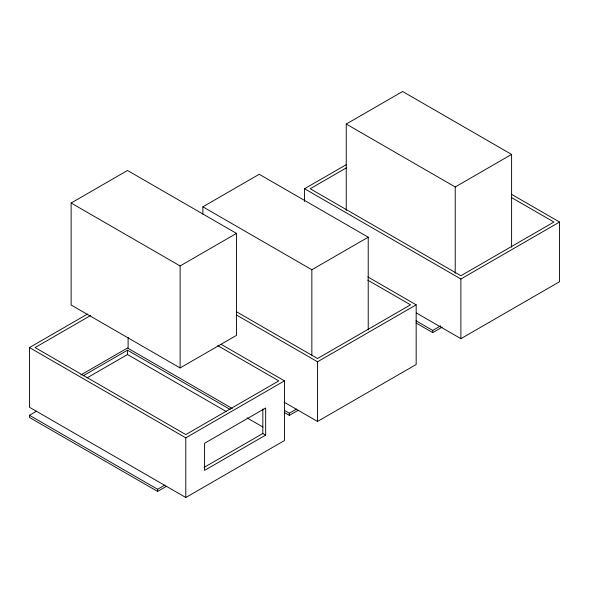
<?xml version="1.0" encoding="UTF-8"?>
<svg xmlns="http://www.w3.org/2000/svg" width="589" height="589" viewBox="0 0 589 589"><rect width="100%" height="100%" fill="white"/><g stroke="black" fill="none" stroke-linecap="round" stroke-linejoin="round"><path stroke-width="0.88" d="M71.129 203.021L127.504 170.479L236.491 233.399L236.491 335.384L180.116 367.926L71.129 305.006L71.129 203.021L180.116 265.948L236.491 233.399M202.859 214.168L202.859 206.82L259.234 174.27L368.221 237.198L368.221 329.995M346.236 210.406L346.236 124.043L402.611 91.494L511.598 154.421L511.598 247.218M220.956 344.219L284.45 380.877L284.45 440.55L185.793 497.506L29.45 407.242L29.45 347.569L87.525 314.04M304.55 201.593L304.55 188.738L346.722 164.397M90.735 315.439L35.09 347.569L185.793 434.579L278.811 380.877L217.731 345.618M346.759 167.629L310.189 188.738L460.892 275.748L553.91 222.046L511.87 197.779M80.826 374.972L127.504 348.018L232.309 408.53M83.042 375.863L127.504 350.19L230.13 409.436M87.01 377.91L127.504 354.526L226.154 411.483M166.356 486.374L157.609 491.432L29.45 417.439L29.45 415.267L36.614 411.137M202.859 206.82L311.846 269.747L368.221 237.198M346.236 124.043L455.223 186.971L511.598 154.421M29.45 347.569L185.793 437.833L284.45 380.877M236.572 315.049L317.523 361.779L416.173 304.822L416.173 364.495L317.523 421.452L284.185 402.206M304.55 188.738L460.892 279.002L559.55 222.046L559.55 281.719L460.892 338.675L416.452 313.017M29.45 415.267L157.609 489.26L164.765 485.122M284.553 410.452L289.332 413.206L296.495 409.075M415.996 320.777L432.709 330.429L440.668 325.835M284.553 412.617L289.332 415.378L298.086 410.327M415.996 322.949L432.709 332.601L442.258 327.086M204.147 467.379L262.834 433.497L265.654 435.124L265.654 408L204.582 443.259L204.582 470.383L265.654 435.124M511.929 194.554L559.55 222.046M367.764 276.874L416.173 304.822M367.705 280.099L410.533 304.822L317.523 358.524L236.616 311.817M247.085 417.888L262.944 427.047M460.892 279.002L460.892 338.675M455.223 186.971L455.223 273.333M432.709 330.429L432.709 332.601M317.523 361.779L317.523 421.452M311.846 269.747L311.846 355.189M289.332 413.206L289.332 415.378M262.834 409.083L262.834 433.497M185.793 437.833L185.793 497.506M180.116 265.948L180.116 367.926M157.609 489.26L157.609 491.432M128.107 337.409L128.107 348.29M127.504 350.19L127.504 354.526"/></g></svg>
